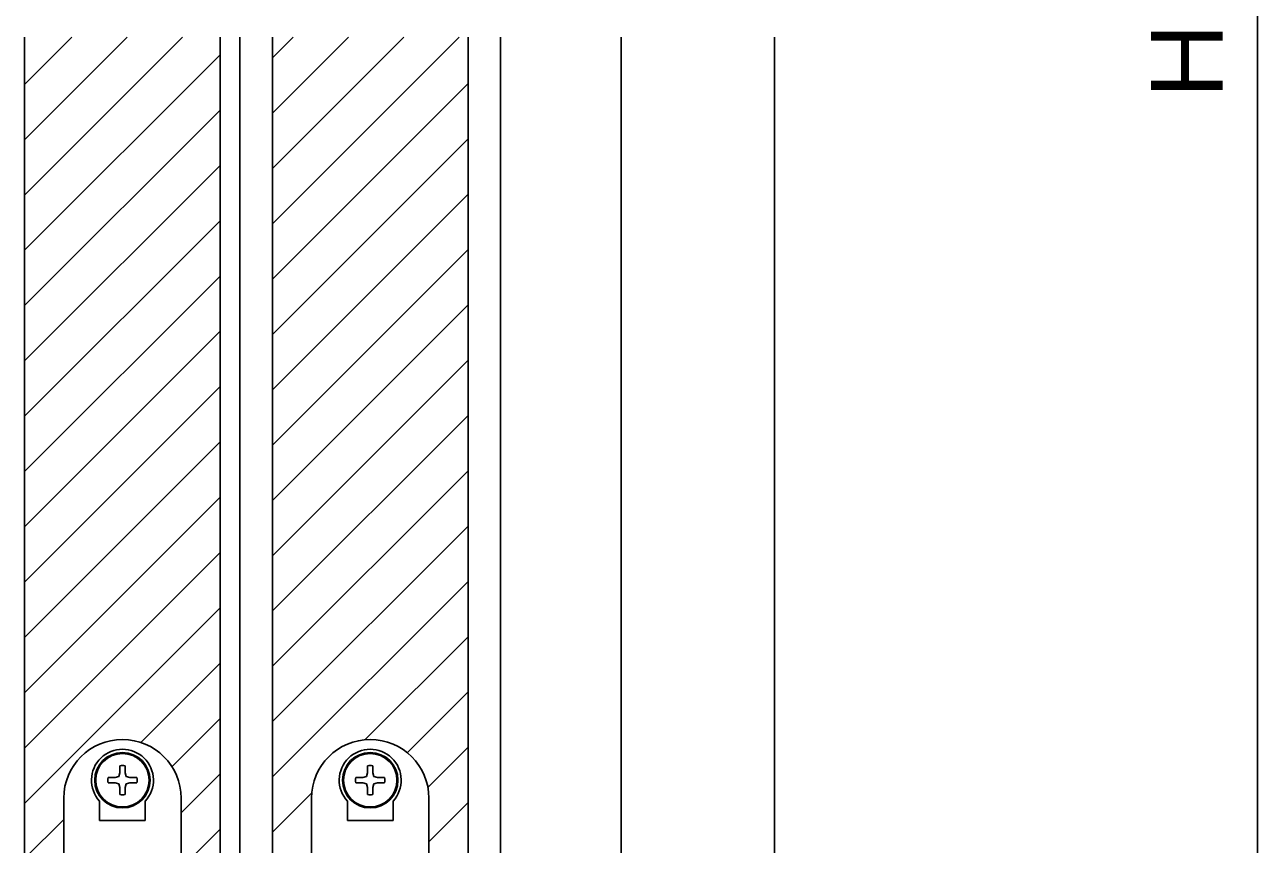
# Model space of a CAD drawing. Units: millimetres, scale not verified. Extents: x -525 to 525, y -783 to 779.
# Drawn here: x -265 to -75.9, y 196 to 321.8 of the extents above; entities that cross this region are included whole.
import ezdxf
from ezdxf.enums import TextEntityAlignment as Align

# ---------------------------------------------------------------- set-up
doc = ezdxf.new("R2010")
doc.units = ezdxf.units.MM
doc.header["$LTSCALE"] = 4
for name, color, linetype in [('0-5_YKK_12', 2, 'Continuous'), ('0-6_YKK_13', 4, 'Continuous'), ('0-8_YKK_D', 6, 'Continuous')]:
    doc.layers.add(name, color=color, linetype=linetype)
doc.styles.add('ＭＳ ゴシック', font='')
doc.styles.get('ＭＳ ゴシック').set_extended_font_data('MS Gothic')

msp = doc.modelspace()

# ---------------------------------------------------------------- linework, layer by layer
at = {"layer": '0-5_YKK_12'}
for p, q in [((-265.001, 319.847), (-265.001, 158.6)), ((-265.001, 312.612), (-257.766, 319.847)), ((-265.001, 304.127), (-249.281, 319.847)), ((-265.001, 295.642), (-240.796, 319.847)), ((-235.001, 319.847), (-235.001, 158.6)), ((-232.001, 153.397), (-232.001, 319.847)), ((-227.001, 319.847), (-227.001, 158.6)), ((-227.001, 316.671), (-223.825, 319.847)), ((-227.001, 308.186), (-215.34, 319.847)), ((-227.001, 299.701), (-206.855, 319.847)), ((-227.001, 291.215), (-198.369, 319.847)), ((-197.001, 319.847), (-197.001, 158.6)), ((-192.001, 152.765), (-192.001, 319.847)), ((-173.501, 150.597), (-173.501, 319.847)), ((-149.999, 150.597), (-149.999, 319.847)), ((-265.001, 287.157), (-235.001, 317.157)), ((-227.001, 282.73), (-197.001, 312.73)), ((-265.001, 278.671), (-235.001, 308.671)), ((-227.001, 274.245), (-197.001, 304.245)), ((-265.001, 270.186), (-235.001, 300.186)), ((-227.001, 265.76), (-197.001, 295.76)), ((-265.001, 261.701), (-235.001, 291.701)), ((-227.001, 257.274), (-197.001, 287.274)), ((-265.001, 253.215), (-235.001, 283.215)), ((-227.001, 248.789), (-197.001, 278.789)), ((-265.001, 244.73), (-235.001, 274.73)), ((-227.001, 240.304), (-197.001, 270.304)), ((-265.001, 236.245), (-235.001, 266.245)), ((-227.001, 231.818), (-197.001, 261.818)), ((-265.001, 227.76), (-235.001, 257.76)), ((-227.001, 223.333), (-197.001, 253.333)), ((-265.001, 219.274), (-235.001, 249.274)), ((-227.001, 214.848), (-197.001, 244.848)), ((-265.001, 210.789), (-235.001, 240.789)), ((-227.001, 206.363), (-197.001, 236.363)), ((-265.001, 202.304), (-235.001, 232.304)), ((-212.815, 212.063), (-197.001, 227.877)), ((-247.175, 211.645), (-235.001, 223.818)), ((-206.316, 210.077), (-197.001, 219.392)), ((-242.406, 207.929), (-235.001, 215.333)), ((-203.154, 204.754), (-197.001, 210.907)), ((-241.001, 200.848), (-235.001, 206.848)), ((-227.001, 197.877), (-220.964, 203.914)), ((-203.001, 196.422), (-197.001, 202.422)), ((-265.001, 193.818), (-259.001, 199.818)), ((-241.001, 192.363), (-235.001, 198.363))]:
    msp.add_line(p, q, dxfattribs=at)
at = {"layer": '0-6_YKK_13'}
for p, q in [((-250.401, 208.064), (-250.42, 206.975)), ((-249.601, 208.064), (-249.582, 206.975)), ((-212.401, 208.064), (-212.42, 206.975)), ((-211.601, 208.064), (-211.582, 206.975)), ((-250.42, 206.975), (-250.569, 206.418)), ((-249.582, 206.975), (-249.433, 206.418)), ((-248.877, 206.269), (-249.433, 206.418)), ((-247.787, 206.25), (-248.877, 206.269)), ((-212.42, 206.975), (-212.569, 206.418)), ((-211.582, 206.975), (-211.433, 206.418)), ((-210.877, 206.269), (-211.433, 206.418)), ((-209.787, 206.25), (-210.877, 206.269)), ((-248.877, 205.431), (-249.433, 205.282)), ((-247.787, 205.45), (-248.877, 205.431)), ((-210.877, 205.431), (-211.433, 205.282)), ((-209.787, 205.45), (-210.877, 205.431)), ((-259.001, 203.1), (-259.001, 166.1)), ((-253.501, 199.65), (-253.501, 202.639)), ((-246.501, 199.65), (-246.501, 202.639)), ((-241.001, 166.1), (-241.001, 203.1)), ((-221.001, 203.1), (-221.001, 166.1)), ((-215.501, 199.65), (-215.501, 202.639)), ((-208.501, 199.65), (-208.501, 202.639)), ((-203.001, 166.1), (-203.001, 203.1)), ((-253.501, 199.65), (-246.501, 199.65)), ((-215.501, 199.65), (-208.501, 199.65))]:
    msp.add_line(p, q, dxfattribs=at)
for points in [[(-252.215, 206.25), (-251.125, 206.269), (-250.569, 206.418)], [(-214.215, 206.25), (-213.125, 206.269), (-212.569, 206.418)], [(-252.215, 205.45), (-251.125, 205.431), (-250.569, 205.282)], [(-250.401, 203.636), (-250.42, 204.726), (-250.569, 205.282)], [(-249.601, 203.636), (-249.582, 204.726), (-249.433, 205.282)], [(-214.215, 205.45), (-213.125, 205.431), (-212.569, 205.282)], [(-212.401, 203.636), (-212.42, 204.726), (-212.569, 205.282)], [(-211.601, 203.636), (-211.582, 204.726), (-211.433, 205.282)]]:
    msp.add_lwpolyline(points, dxfattribs=at)
for centre, radius in [((-250.001, 205.85), 4.25), ((-250.001, 205.85), 4.1), ((-212.001, 205.85), 4.25), ((-212.001, 205.85), 4.1)]:
    msp.add_circle(centre, radius, dxfattribs=at)
for centre, radius, start, end in [((-250.001, 203.1), 9, 0, 180), ((-212.001, 203.1), 9, 0, 180), ((-250.001, 205.85), 4.75, 317.4631, 222.5369), ((-212.001, 205.85), 4.75, 317.4631, 222.5369), ((-250.001, 205.85), 2.25, 79.75965, 100.24035), ((-212.001, 205.85), 2.25, 79.75965, 100.24035), ((-250.001, 205.85), 2.25, 169.75965, 190.24035), ((-250.001, 205.85), 2.25, 349.75965, 10.24035), ((-212.001, 205.85), 2.25, 169.75965, 190.24035), ((-212.001, 205.85), 2.25, 349.75965, 10.24035), ((-250.001, 205.85), 2.25, 259.75965, 280.24035), ((-212.001, 205.85), 2.25, 259.75965, 280.24035)]:
    msp.add_arc(centre, radius, start, end, dxfattribs=at)
at = {"layer": '0-8_YKK_D'}
msp.add_line((-75.936, 473.097), (-75.936, 161.097), dxfattribs=at)

# ---------------------------------------------------------------- texts
at = {"layer": '0-8_YKK_D', "style": 'ＭＳ ゴシック'}
msp.add_text('Ｈ', height=11, rotation=90, dxfattribs=at).set_placement((-77.936, 308.745), align=Align.BOTTOM_LEFT)

doc.saveas('drawing.dxf')
